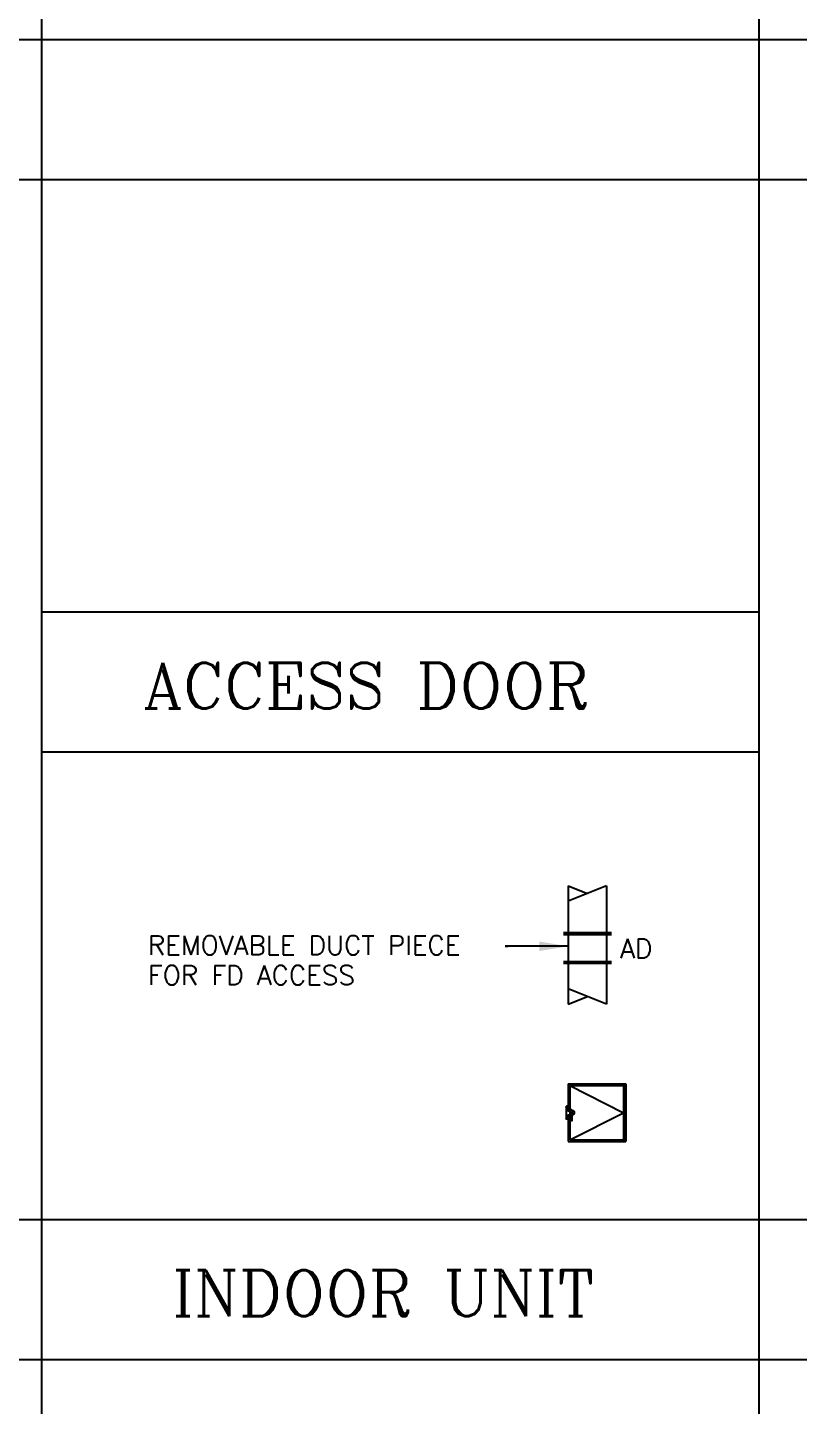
# Model space of a CAD drawing. Extents: x 462150 to 608263, y 35809 to 85242.
# Drawn here: x 521027 to 525034, y 52514 to 59676 of the extents above; entities that cross this region are included whole.
import ezdxf

# ---------------------------------------------------------------- set-up
doc = ezdxf.new("R2010")
doc.units = 0
doc.header["$LTSCALE"] = 500
doc.header["$MEASUREMENT"] = 0
for name, color, linetype in [('AC-EDUCT', 3, 'Continuous'), ('AC-FD', 2, 'Continuous'), ('EQP', 1, 'Continuous'), ('PL-W-TEXT', 7, 'Continuous'), ('UG-LEVEL', 7, 'Continuous')]:
    doc.layers.add(name, color=color, linetype=linetype)
doc.styles.add('FF-LOOP', font='romanc.shx', dxfattribs={"height": 2})
doc.styles.add('ROMANS', font='romans.shx', dxfattribs={"width": 0.8, "height": 100})
doc.dimstyles.new('OS 1-50', dxfattribs={"dimtxt": 125, "dimasz": 150, "dimexe": 0, "dimexo": 0, "dimgap": 50, "dimtad": 1, "dimdec": 0, "dimrnd": 5, "dimzin": 0, "dimdsep": 46, "dimtxsty": 'ROMANS', "dimcen": 0.09, "dimdle": 0.1, "dimclrd": 161, "dimclre": 161, "dimclrt": 7, "dimadec": 0, "dimazin": 0, "dimtfac": 0.9, "dimtdec": 0, "dimtmove": 2, "dimatfit": 3, "dimfxl": 1, "dimtolj": 1, "dimtzin": 0, "dimarcsym": 0})

# ---------------------------------------------------------------- blocks, each defined once
blk = doc.blocks.new('AD600')
at = {"layer": 'EQP'}
for p, q in [((300, 26), (-300, 26)), ((-300, -574), (-300, 26)), ((-283, -557), (-283, 26)), ((283, 0), (-283, 0)), ((-283, -557), (0, 0)), ((-266, 0), (-266, 26)), ((-249, 0), (-249, 26)), ((-231, 0), (-231, 26)), ((-214, 0), (-214, 26)), ((-197, 0), (-197, 26)), ((-180, 0), (-180, 26)), ((-163, 0), (-163, 26)), ((-146, 0), (-146, 26)), ((-129, 0), (-129, 26)), ((-111, 0), (-111, 26)), ((-94, 0), (-94, 26)), ((-77, 0), (-77, 26)), ((-60, 0), (-60, 26)), ((-43, 0), (-43, 26)), ((-26, 0), (-26, 26)), ((-9, 0), (-9, 26)), ((283, -557), (0, 0)), ((9, 0), (9, 26)), ((26, 0), (26, 26)), ((43, 0), (43, 26)), ((60, 0), (60, 26)), ((77, 0), (77, 26)), ((94, 0), (94, 26)), ((111, 0), (111, 26)), ((129, 0), (129, 26)), ((146, 0), (146, 26)), ((163, 0), (163, 26)), ((180, 0), (180, 26)), ((197, 0), (197, 26)), ((214, 0), (214, 26)), ((231, 0), (231, 26)), ((249, 0), (249, 26)), ((266, 0), (266, 26)), ((283, -557), (283, 26)), ((300, -574), (300, 26)), ((-24, -557), (-283, -557)), ((-28, -535), (-84, -535)), ((-33, -538), (-84, -538)), ((-29, -594), (-17, -557)), ((10, -555), (-13, -555)), ((29, -594), (13, -557)), ((283, -557), (26, -557)), ((29, -535), (35, -535)), ((-22, -574), (-300, -574)), ((-67, -574), (-67, -586)), ((59, -594), (-59, -594)), ((300, -574), (20, -574)), ((67, -574), (67, -586))]:
    blk.add_line(p, q, dxfattribs=at)
for radius in [9.1, 4.42]:
    blk.add_circle((1, -534), radius, dxfattribs=at)
for centre, radius, start, end in [((-84, -537), 1.52, 90, 270), ((1, -534), 34, 181.7902, 236.1147), ((1, -534), 29.7, 182.046, 233.8118), ((-28, -531), 4.46, 270, 353.211), ((1, -534), 24.3, 6.789, 173.211), ((-13, -558), 3.43, 90, 161.7389), ((10, -558), 3.43, 23.4816, 90), ((1, -534), 29.7, 297.2359, 357.954), ((1, -534), 34, 296.766, 358.2098), ((29, -531), 4.46, 186.789, 270), ((-59, -586), 8.57, 180, 270), ((59, -586), 8.57, 270, 0)]:
    blk.add_arc(centre, radius, start, end, dxfattribs=at)

msp = doc.modelspace()

# ---------------------------------------------------------------- linework, layer by layer
for p, q in [((521100, 65565.7), (521100, 43849.3)), ((524828.9, 65565.7), (524828.9, 35809.3)), ((532792.6, 59612.2), (506272.1, 59612.2)), ((532792.6, 58884.7), (506272.1, 58884.7)), ((524828.9, 56636.9), (521100, 56636.9)), ((524828.9, 55909.4), (521100, 55909.4)), ((532372.4, 53479.4), (506272.1, 53479.4)), ((532372.4, 52751.9), (506272.1, 52751.9))]:
    msp.add_line(p, q)
at = {"layer": 'AC-EDUCT', "ltscale": 0.02}
for p, q in [((523837.4, 55214.8), (523837.4, 54970.7)), ((524037.4, 55214.8), (523837.4, 55135.3)), ((523837.4, 55214.8), (523937.4, 55175)), ((524037.4, 55214.8), (524037.4, 54970.7)), ((524062.4, 54970.7), (523812.4, 54970.7)), ((524062.4, 54960.7), (523812.4, 54960.7)), ((523837.4, 54960.7), (523837.4, 54820.7)), ((524037.4, 54960.7), (524037.4, 54820.7)), ((524062.4, 54820.7), (523812.4, 54820.7)), ((524062.4, 54810.7), (523812.4, 54810.7)), ((523837.4, 54810.7), (523837.4, 54600)), ((524037.4, 54810.7), (524037.4, 54600)), ((524037.4, 54600), (523837.4, 54679.5)), ((523837.4, 54600), (523937.4, 54639.8))]:
    msp.add_line(p, q, dxfattribs=at)

# ---------------------------------------------------------------- block references
at = {"xscale": -0.5, "yscale": 0.5, "zscale": 0.5, "rotation": 270}
msp.add_blockref('AD600', (524124.1, 54035.4), dxfattribs=at)

# ---------------------------------------------------------------- texts
at = {"layer": 'AC-FD', "style": 'ROMANS'}
for s, p in [('REMOVABLE DUCT PIECE', (521652.7, 54855.9, 0)), ('AD', (524107.4, 54839.3, 0)), ('FOR FD ACCESS', (521652.7, 54700, 0))]:
    msp.add_text(s, height=100, dxfattribs=at).set_placement(p)
at = {"layer": 'PL-W-TEXT', "style": 'FF-LOOP'}
for s, p in [('ACCESS DOOR', (521628.8, 56136, 0)), ('INDOOR UNIT', (521779.5, 52978.5, 0))]:
    msp.add_text(s, height=238.14, dxfattribs=at).set_placement(p)

# ---------------------------------------------------------------- leaders
at = {"layer": 'UG-LEVEL'}
msp.add_leader([(523837.4, 54900.8), (523509.5, 54900.8), (523525.1, 54900.8)], dimstyle='OS 1-50', dxfattribs=at)

doc.saveas('drawing.dxf')
